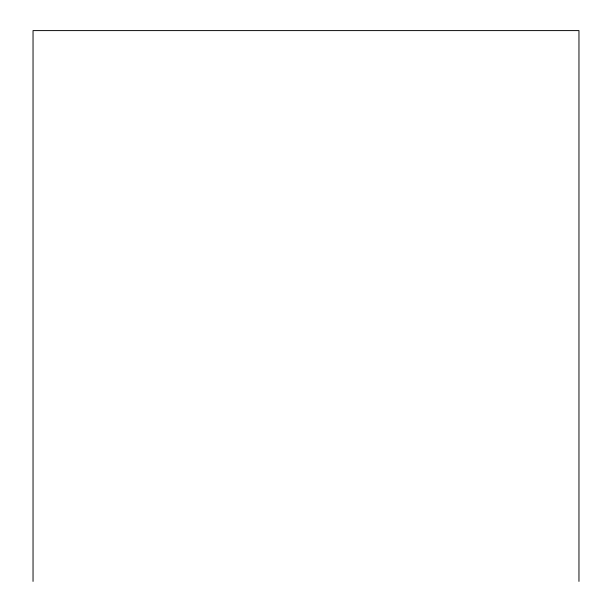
<?xml version="1.0" encoding="UTF-8"?>
<svg xmlns="http://www.w3.org/2000/svg" width="612" height="612" viewBox="0 0 612 612"><rect width="100%" height="100%" fill="white"/><g stroke="black" fill="none" stroke-linecap="round" stroke-linejoin="round"><path stroke-width="0.92" d="M578.96 581.4L578.96 30.6L33.04 30.6L33.04 581.4"/></g></svg>
